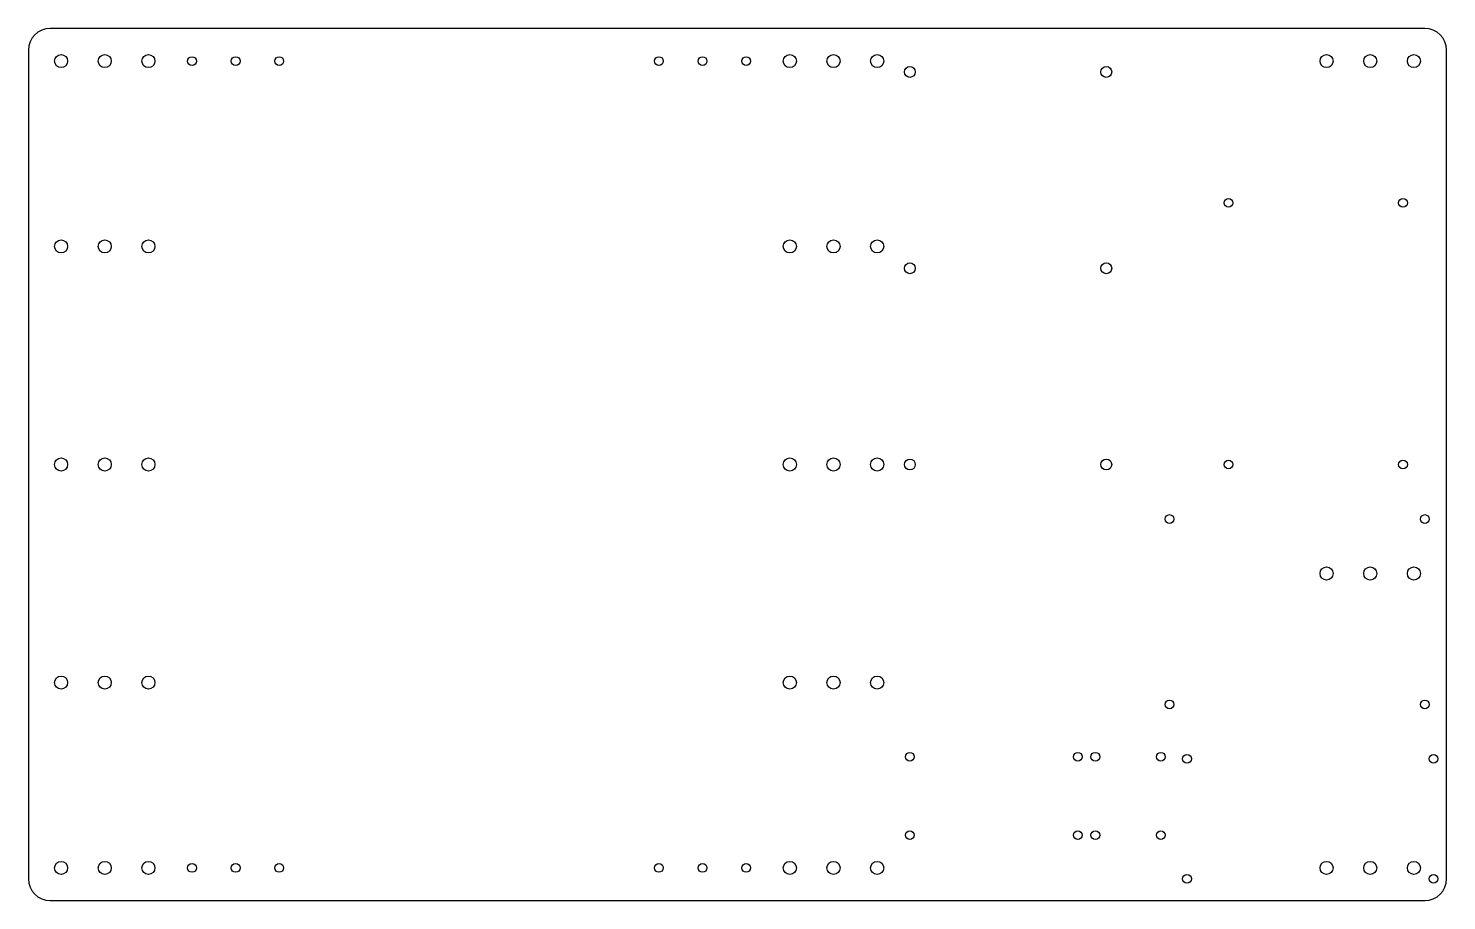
# Model space of a CAD drawing. Header units: millimetres. Extents: x -325 to 325, y -200 to 200.
import ezdxf

# ---------------------------------------------------------------- set-up
doc = ezdxf.new("R2010")
doc.units = ezdxf.units.MM

msp = doc.modelspace()

# ---------------------------------------------------------------- linework, layer by layer
at = {"color": 7, "linetype": 'Continuous', "lineweight": 25}
for p, q in [((315, 200), (-315, 200)), ((-325, 190), (-325, -190)), ((325, -190), (325, 190)), ((-315, -200), (315, -200))]:
    msp.add_line(p, q, dxfattribs=at)
for centre, radius in [((-310, 185), 3), ((-290, 185), 3), ((-270, 185), 3), ((-250, 185), 2), ((-230, 185), 2), ((-210, 185), 2), ((-36, 185), 2), ((-16, 185), 2), ((4, 185), 2), ((24, 185), 3), ((44, 185), 3), ((64, 185), 3), ((79, 180), 2.5), ((169, 180), 2.5), ((270, 185), 3), ((290, 185), 3), ((310, 185), 3), ((225, 120), 2), ((305, 120), 2), ((-310, 100), 3), ((-290, 100), 3), ((-270, 100), 3), ((24, 100), 3), ((44, 100), 3), ((64, 100), 3), ((79, 90), 2.5), ((169, 90), 2.5), ((-310, 0), 3), ((-290, 0), 3), ((-270, 0), 3), ((24, 0), 3), ((44, 0), 3), ((64, 0), 3), ((79, 0), 2.5), ((169, 0), 2.5), ((225, 0), 2), ((305, 0), 2), ((198, -25), 2), ((315, -25), 2), ((270, -50), 3), ((290, -50), 3), ((310, -50), 3), ((-310, -100), 3), ((-290, -100), 3), ((-270, -100), 3), ((24, -100), 3), ((44, -100), 3), ((64, -100), 3), ((198, -110), 2), ((315, -110), 2), ((79, -134), 2), ((156, -134), 2), ((164, -134), 2), ((194, -134), 2), ((206, -135), 2), ((319, -135), 2), ((79, -170), 2), ((156, -170), 2), ((164, -170), 2), ((194, -170), 2), ((-310, -185), 3), ((-290, -185), 3), ((-270, -185), 3), ((24, -185), 3), ((44, -185), 3), ((64, -185), 3), ((270, -185), 3), ((290, -185), 3), ((310, -185), 3), ((-250, -185), 2), ((-230, -185), 2), ((-210, -185), 2), ((-36, -185), 2), ((-16, -185), 2), ((4, -185), 2), ((206, -190), 2), ((319, -190), 2)]:
    msp.add_circle(centre, radius, dxfattribs=at)
for centre, start, end in [((-315, 190), 90, 180), ((315, 190), 0, 90), ((-315, -190), 180, 270), ((315, -190), 270, 0)]:
    msp.add_arc(centre, 10, start, end, dxfattribs=at)

doc.saveas('drawing.dxf')
